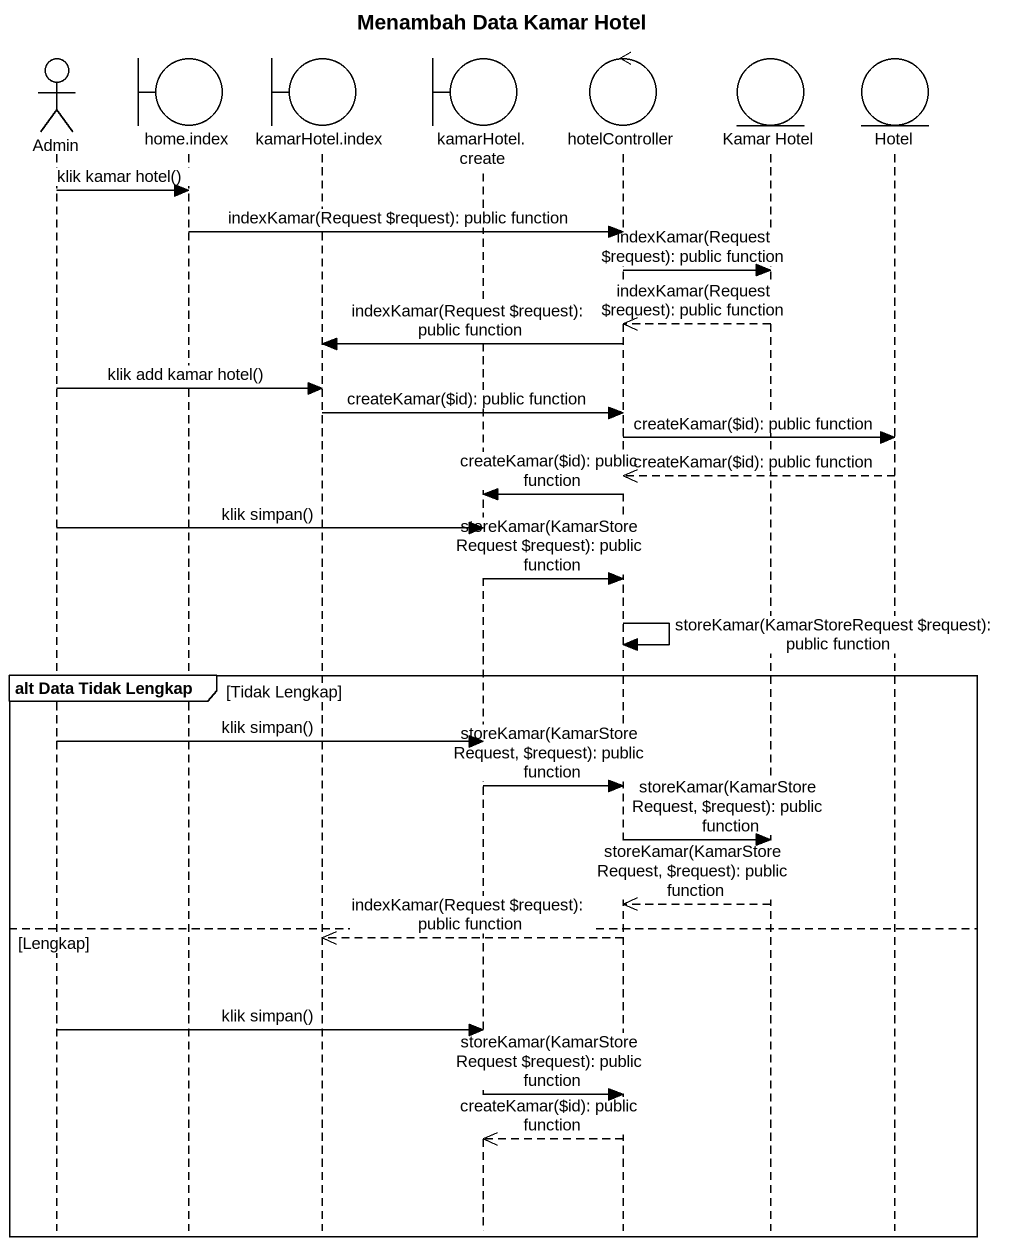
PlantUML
@startuml
title Menambah Data Kamar Hotel
hide footbox
actor Admin
boundary "home.index" as home_index
boundary "kamarHotel.index" as kamarHotel_index
boundary "kamarHotel.create" as kamarHotel_create
control hotelController
entity "Kamar Hotel" as Kamar_Hotel
entity Hotel

Admin -> home_index : klik kamar hotel()
home_index -> hotelController : indexKamar(Request ~$request): public function
hotelController -> Kamar_Hotel : indexKamar(Request ~$request): public function
Kamar_Hotel -->> hotelController : indexKamar(Request ~$request): public function
hotelController -> kamarHotel_index : indexKamar(Request ~$request): public function
Admin -> kamarHotel_index : klik add kamar hotel()
kamarHotel_index -> hotelController : createKamar(~$id): public function
hotelController -> Hotel : createKamar(~$id): public function
Hotel -->> hotelController : createKamar(~$id): public function
hotelController -> kamarHotel_create : createKamar(~$id): public function
Admin -> kamarHotel_create : klik simpan()
kamarHotel_create -> hotelController : storeKamar(KamarStoreRequest ~$request): public function
hotelController -> hotelController : storeKamar(KamarStoreRequest ~$request): public function
group alt Data Tidak Lengkap [Tidak Lengkap]
  Admin -> kamarHotel_create : klik simpan()
  kamarHotel_create -> hotelController : storeKamar(KamarStoreRequest, ~$request): public function
  hotelController -> Kamar_Hotel : storeKamar(KamarStoreRequest, ~$request): public function
  Kamar_Hotel -->> hotelController : storeKamar(KamarStoreRequest, ~$request): public function
else Lengkap
  hotelController -->> kamarHotel_index : indexKamar(Request ~$request): public function
  Admin -> kamarHotel_create : klik simpan()
  kamarHotel_create -> hotelController : storeKamar(KamarStoreRequest ~$request): public function
  hotelController -->> kamarHotel_create : createKamar(~$id): public function
end
@enduml
